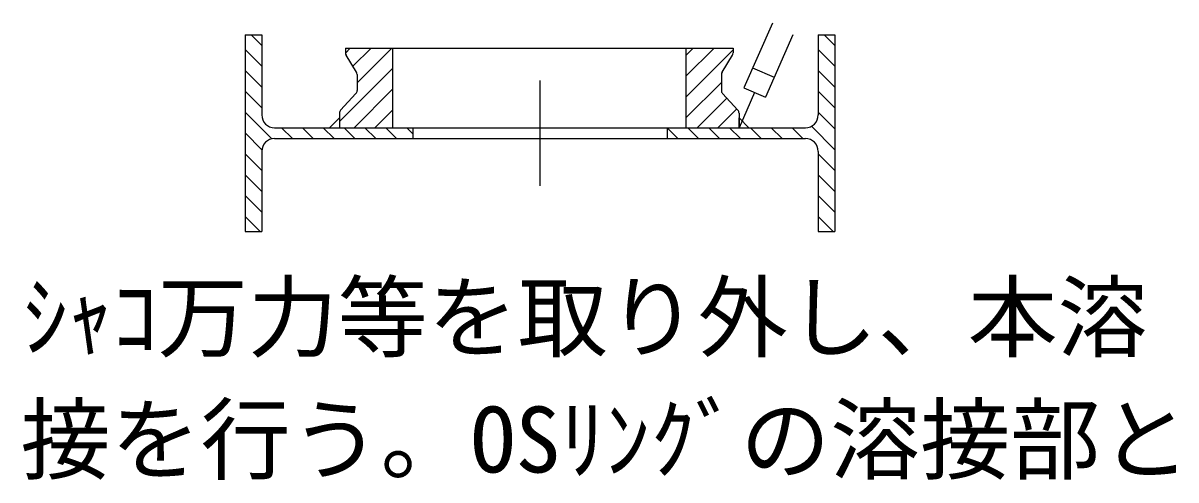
# Model space of a CAD drawing. Units: millimetres, scale not verified. Extents: x -27088 to 3772, y -2667 to 2667.
# Drawn here: x -1388 to -773, y -1954 to -1710 of the extents above; entities that cross this region are included whole.
import ezdxf
from ezdxf.enums import TextEntityAlignment as Align

# ---------------------------------------------------------------- set-up
doc = ezdxf.new("R2010")
doc.units = ezdxf.units.MM
doc.header["$LTSCALE"] = 8
doc.linetypes.add('USER3', pattern=[50.8, 31.75, -6.35, 6.35, -6.35])
for name, color, linetype in [('0-0_0', 7, 'Continuous'), ('0-1_HARI', 7, 'Continuous'), ('0-3_SUNPOU', 7, 'Continuous'), ('0-4_HATTI', 7, 'Continuous')]:
    doc.layers.add(name, color=color, linetype=linetype)
doc.styles.add('ＭＳ ゴシック', font='')
doc.styles.get('ＭＳ ゴシック').set_extended_font_data('MS Gothic')

msp = doc.modelspace()

# ---------------------------------------------------------------- linework, layer by layer
at = {"layer": '0-1_HARI'}
for p, q in [((-1269.875, -1716.728), (-1269.875, -1821.594)), ((-1269.875, -1716.728), (-1260.962, -1716.728)), ((-1260.962, -1716.728), (-1260.962, -1759.461)), ((-977.677, -1716.728), (-992.336, -1749.966)), ((-964.192, -1716.728), (-955.278, -1716.728)), ((-964.192, -1716.728), (-964.192, -1759.461)), ((-955.278, -1716.728), (-955.278, -1821.594)), ((-1216.394, -1723.807), (-1216.394, -1726.285)), ((-1216.394, -1723.807), (-1009.546, -1723.807)), ((-1210.452, -1736.608), (-1216.044, -1727.522)), ((-1191.226, -1723.807), (-1191.226, -1766.277)), ((-1034.714, -1723.807), (-1034.714, -1766.277)), ((-1015.488, -1736.608), (-1009.896, -1727.522)), ((-1009.546, -1723.807), (-1009.546, -1726.285)), ((-1210.102, -1737.845), (-1210.102, -1746.479)), ((-1015.838, -1737.845), (-1015.838, -1746.479)), ((-999.152, -1734.266), (-987.649, -1739.339)), ((-1210.728, -1748.08), (-1218.914, -1756.948)), ((-1015.212, -1748.08), (-1007.026, -1756.948)), ((-998.087, -1747.429), (-1006.4, -1766.277)), ((-1219.54, -1758.549), (-1219.54, -1766.277)), ((-1006.4, -1758.549), (-1006.4, -1766.277)), ((-1254.145, -1766.277), (-1191.226, -1766.277)), ((-1219.54, -1766.277), (-1006.4, -1766.277)), ((-1180.431, -1766.277), (-1180.431, -1772.045)), ((-1044.722, -1766.277), (-1044.722, -1772.045)), ((-1033.927, -1766.277), (-971.008, -1766.277)), ((-1254.145, -1772.045), (-1180.431, -1772.045)), ((-1180.431, -1772.045), (-1044.722, -1772.045)), ((-1044.722, -1772.045), (-971.008, -1772.045)), ((-1260.962, -1778.861), (-1260.962, -1821.594)), ((-964.192, -1778.861), (-964.192, -1821.594)), ((-1269.875, -1821.594), (-1260.962, -1821.594)), ((-964.192, -1821.594), (-955.278, -1821.594))]:
    msp.add_line(p, q, dxfattribs=at)
msp.add_lwpolyline([(-988.629, -1710.405), (-1003.839, -1744.893), (-992.336, -1749.966)], dxfattribs=at)
for centre, radius, start, end in [((-1214.034, -1726.285), 2.36, 180, 211.6075), ((-1011.906, -1726.285), 2.36, 328.3925, 0), ((-1212.461, -1737.845), 2.36, 0, 31.6075), ((-1013.479, -1737.845), 2.36, 148.3925, 180), ((-1212.461, -1746.479), 2.36, 317.29061, 0), ((-1013.479, -1746.479), 2.36, 180, 222.70939), ((-1217.18, -1758.549), 2.36, 137.29061, 180), ((-1008.76, -1758.549), 2.36, 0, 42.70939), ((-1254.145, -1759.461), 6.816, 180, 270), ((-971.008, -1759.461), 6.816, 270, 0), ((-1254.145, -1778.861), 6.816, 90, 180), ((-971.008, -1778.861), 6.816, 0, 90)]:
    msp.add_arc(centre, radius, start, end, dxfattribs=at)
at = {"layer": '0-3_SUNPOU', "linetype": 'USER3'}
msp.add_line((-1112.577, -1741.14), (-1112.577, -1797.183), dxfattribs=at)
at = {"layer": '0-4_HATTI'}
for p, q in [((-1260.962, -1722.369), (-1266.602, -1716.728)), ((-955.278, -1722.369), (-960.919, -1716.728)), ((-1260.962, -1733.492), (-1269.875, -1724.578)), ((-1213.798, -1723.807), (-1216.391, -1726.4)), ((-1202.676, -1723.807), (-1212.366, -1733.498)), ((-1191.553, -1723.807), (-1210.102, -1742.356)), ((-1019.704, -1723.807), (-1034.714, -1738.817)), ((-1030.827, -1723.807), (-1034.714, -1727.694)), ((-1009.546, -1724.772), (-1034.714, -1749.939)), ((-955.278, -1733.492), (-964.192, -1724.578)), ((-1260.962, -1744.614), (-1269.875, -1735.701)), ((-1191.226, -1734.603), (-1219.54, -1762.917)), ((-955.278, -1744.614), (-964.192, -1735.701)), ((-1191.226, -1745.725), (-1211.778, -1766.277)), ((-1015.838, -1742.186), (-1034.714, -1761.062)), ((-1260.962, -1755.737), (-1269.875, -1746.823)), ((-1013.003, -1750.473), (-1028.807, -1766.277)), ((-955.278, -1755.737), (-964.192, -1746.823)), ((-1255.616, -1772.206), (-1269.875, -1757.946)), ((-1191.226, -1756.848), (-1200.655, -1766.277)), ((-1007.664, -1756.257), (-1017.684, -1766.277)), ((-955.278, -1766.86), (-964.192, -1757.946)), ((-1224.783, -1766.277), (-1219.54, -1761.034)), ((-1224.783, -1766.277), (-1219.54, -1761.034)), ((-1219.54, -1761.034), (-1219.54, -1766.277)), ((-1001.157, -1766.277), (-1006.4, -1761.034)), ((-1006.4, -1761.034), (-1001.157, -1766.277)), ((-1006.4, -1766.277), (-1006.4, -1761.034)), ((-1260.962, -1777.982), (-1269.875, -1769.069)), ((-1244.654, -1772.045), (-1250.421, -1766.277)), ((-1233.531, -1772.045), (-1239.299, -1766.277)), ((-1222.408, -1772.045), (-1228.176, -1766.277)), ((-1211.286, -1772.045), (-1217.053, -1766.277)), ((-1200.163, -1772.045), (-1205.931, -1766.277)), ((-1189.04, -1772.045), (-1194.808, -1766.277)), ((-1180.431, -1769.532), (-1183.685, -1766.277)), ((-1039.074, -1772.045), (-1044.722, -1766.397)), ((-1027.952, -1772.045), (-1033.719, -1766.277)), ((-1016.829, -1772.045), (-1022.597, -1766.277)), ((-1005.706, -1772.045), (-1011.474, -1766.277)), ((-994.584, -1772.045), (-1000.351, -1766.277)), ((-983.461, -1772.045), (-989.228, -1766.277)), ((-972.338, -1772.045), (-978.106, -1766.277)), ((-955.278, -1777.982), (-967.79, -1765.47)), ((-1260.962, -1789.105), (-1269.875, -1780.191)), ((-955.278, -1789.105), (-964.192, -1780.191)), ((-1260.962, -1800.228), (-1269.875, -1791.314)), ((-955.278, -1800.228), (-964.192, -1791.314)), ((-1260.962, -1811.35), (-1269.875, -1802.437)), ((-955.278, -1811.35), (-964.192, -1802.437)), ((-1261.841, -1821.594), (-1269.875, -1813.56)), ((-956.157, -1821.594), (-964.192, -1813.56))]:
    msp.add_line(p, q, dxfattribs=at)

# ---------------------------------------------------------------- texts
at = {"layer": '0-0_0', "style": 'ＭＳ ゴシック'}
for s, p in [('ｼｬｺ万力等を取り外し、本溶', (-1388.448, -1895.528)), ('接を行う。OSﾘﾝｸﾞの溶接部と', (-1389.605, -1960.791))]:
    msp.add_text(s, height=35.19, dxfattribs=at).set_placement(p, align=Align.BOTTOM_LEFT)

doc.saveas('drawing.dxf')
